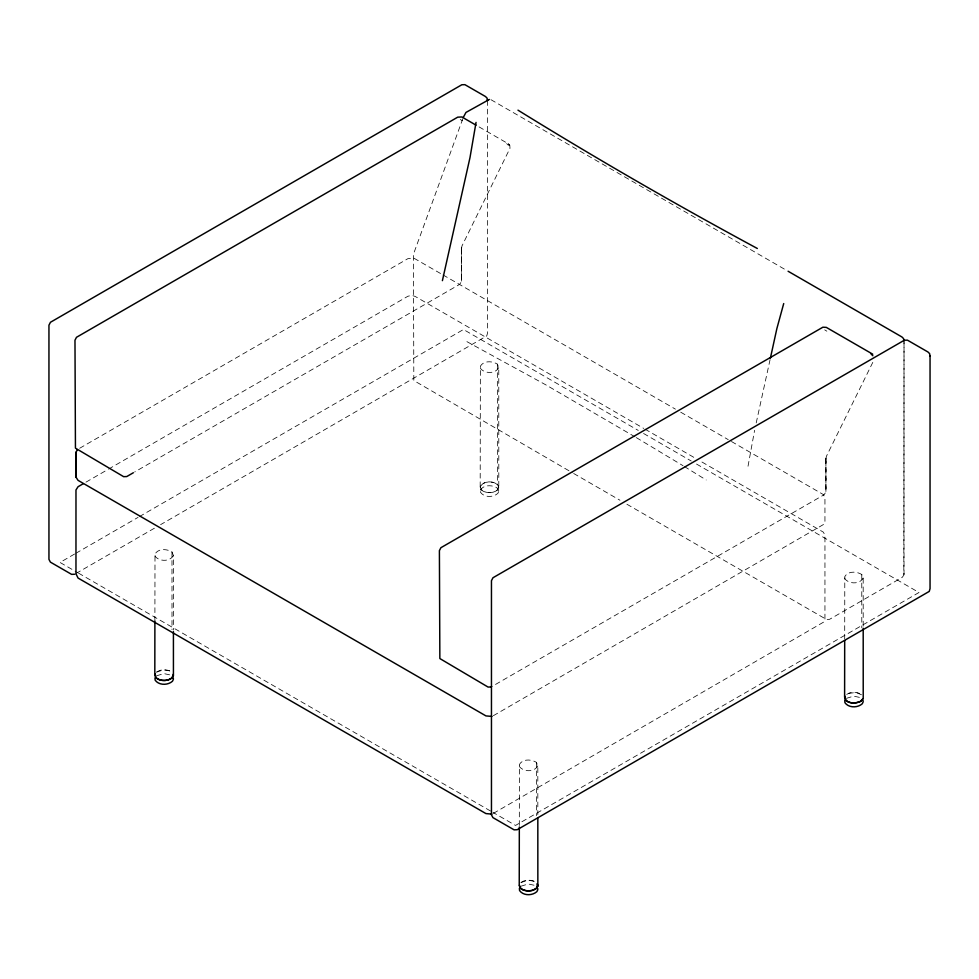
<?xml version="1.0" encoding="UTF-8"?>
<svg xmlns="http://www.w3.org/2000/svg" width="979" height="979" viewBox="0 0 979 979"><rect width="100%" height="100%" fill="white"/><g stroke="black" fill="none" stroke-linecap="round" stroke-linejoin="round"><path stroke-width="0.73" stroke-dasharray="4.89 3.67" d="M461.501 247.711L461.501 281.536L461.501 247.711L461.501 281.536L459.689 284.338L134.686 471.976M487.542 100.604L487.542 333.105L486.734 335.932L160.605 524.646M825.909 458.099L825.909 491.935L825.909 458.099L825.909 491.935L824.11 494.738L491.177 686.952M904.021 342.589L903.825 575.162L902.197 577.39L829.568 619.328L826.46 619.438L625.275 503.292M154.89 621.175L155 554.077C158.268 548.301 166.981 548.766 171.986 551.985L173.393 555.485L173.418 630.109M480.187 486.71L480.371 366.219C483.638 360.443 492.351 360.921 497.356 364.127L498.764 367.627L498.8 487.946L496.781 490.589C492.229 493.379 486.025 493.306 481.644 490.198L480.187 486.71L482.268 484.005L484.813 482.696A9.239 5.336 0 0 1 494.53 482.831L497.393 484.458L498.8 487.946M519.323 825.468L519.421 764.464C522.688 758.688 531.401 759.166 536.406 762.372L537.814 765.872L537.826 814.614M844.693 639.14L844.791 576.619C848.059 570.843 856.772 571.308 861.777 574.526L863.184 578.026L863.197 628.285M904.021 573.559L904.021 574.257L904.021 340.031M498.641 486.379L497.503 489.965L493.551 492.119L490.418 492.608A9.239 5.336 0 0 1 482.696 490.907L480.787 489.145L480.273 487.138C482.855 480.187 495.068 480.322 498.641 486.379L498.69 491.593L497.834 493.392C493.196 497.601 484.25 497.65 480.53 492.315L480.273 487.138M461.501 248.703L461.966 245.986L509.998 148.27L509.814 145.687L508.346 143.803L477.373 125.924M825.921 459.09L826.374 456.373L874.271 359.379M748.029 466.224L754.601 430.283M756.216 422.916L770.094 359.538M462.834 118.692L413.432 254.259L413.823 380.537L572.336 472.722M173.393 555.485C170.065 561.873 159.479 561.689 155.159 556.39L155 554.077M498.764 367.627C495.435 374.015 484.85 373.831 480.542 368.532L480.371 366.219M537.814 765.872C534.485 772.26 523.887 772.088 519.58 766.777L519.421 764.464M863.184 578.026C859.856 584.414 849.27 584.23 844.95 578.932L844.791 576.619M480.346 490.087C483.442 484.984 490.834 484.911 495.741 487.126A9.239 5.336 0 0 1 498.69 491.593M156.42 672.206L163.444 669.844L169.538 670.811M520.84 882.593L527.865 880.231L533.959 881.198M79.691 448.247L407.864 258.689L413.884 258.162L441.688 274.169M85.993 482.133L107.188 469.896M108.51 469.137L407.864 296.27L411.829 295.328L415.28 296.49L643.729 428.41M74.563 554.041L60.013 562.448L77.219 572.385M75.885 553.282L138.051 517.377M139.373 516.618L463.471 329.507L638.259 430.417M76.019 573.474L155.318 527.693M493.367 715.686L824.147 524.12L824.942 522.235L824.942 497.454L823.327 494.554L729.563 440.415M493.367 813.365L824.147 621.8L824.942 619.915L824.954 535.048L823.315 532.111L700.511 461.195M156.603 675.804L163.836 673.589L170.37 674.984M846.394 698.345L853.627 696.13L860.162 697.525M521.024 886.203L528.244 883.976L534.791 885.383M156.897 671.863L159.442 670.554A9.252 5.348 0 0 1 169.171 670.676L172.023 672.304M846.688 694.405L849.234 693.095A9.252 5.348 0 0 1 858.962 693.218L861.814 694.845M521.317 882.25L523.863 880.941A9.252 5.348 0 0 1 533.579 881.076L536.443 882.703M848.536 693.352L856.074 692.52L861.74 694.87M462.443 120.784L460.301 119.487M826.851 331.183L824.722 329.886M466.922 341.647L545.817 384.845L635.016 436.854M490.956 99.699L786.773 270.485M443.01 274.928L675.424 409.149M680.711 412.196L728.241 439.644M645.051 429.169L695.225 458.148M643.558 433.477L691.235 460.999M696.534 464.058L918.987 592.503L515.529 825.432L493.024 812.435M573.657 473.481L619.976 500.232M78.54 573.143L491.691 811.677M636.326 437.625L683.036 465.71M684.321 466.506L706.189 479.979M508.444 145.357L506.645 143.607M861.777 574.526L861.789 627.833M536.406 762.372L536.419 815.691M497.356 364.127L497.393 484.458M171.986 551.985L172.01 629.656M509.092 144.757L508.346 143.803L509.814 145.687L509.092 144.757"/><path stroke-width="1.47" d="M154.89 621.175L154.817 674.555L156.273 678.043C160.654 681.164 166.858 681.237 171.411 678.447L173.43 675.804L173.418 631.639M519.323 826.998L519.237 884.955L520.693 888.442C525.074 891.563 531.267 891.636 535.831 888.846L537.85 886.203L537.826 817.661M844.693 640.67L844.608 697.097L846.064 700.585C850.445 703.705 856.649 703.779 861.202 700.988L863.221 698.345L863.197 628.285M173.271 674.225L172.12 677.823L168.168 679.964L165.047 680.466A9.239 5.336 0 0 1 157.313 678.765L155.416 677.003L155.282 673.674M537.679 884.624L536.541 888.21L532.588 890.364L529.468 890.853A9.239 5.336 0 0 1 521.734 889.152L519.825 887.39L519.311 885.383M476.051 122.399L469.981 157.643L442.398 280.655M770.412 358.057L776.873 328.577L783.714 303.563M845.073 696.216L845.207 699.544L847.104 701.307A9.239 5.336 0 0 0 854.838 703.008L860.37 701.502L862.94 698.822M463.361 117.26L465.98 112.426L489.341 99.442M77.353 449.667L75.983 452.396L75.983 477.128L78.051 480.359L485.951 715.906L491.972 716.432M83.35 483.663L78.051 486.722L75.983 489.965L75.97 573.755L78.051 578.051L485.951 813.586L491.972 814.124M133.364 472.747L126.756 476.553L123.648 476.675L75.444 448.162L74.979 340.239L76.484 337.302L457.719 117.162L461.88 116.978L476.075 125.177M486.979 100.286L487.872 99.772M74.698 574.245L71.589 574.355L50.406 562.13L48.95 559.376L48.95 325.212L50.455 322.275L461.843 84.745L464.927 84.671L485.486 96.529L487.089 98.133L487.542 100.604M491.177 686.952L488.068 687.062L439.852 658.549L439.4 550.639L440.905 547.702L822.886 327.206L826.3 327.378L872.754 354.202M757.33 248.482C676.22 204.709 596.358 158.647 517.977 110.162M788.095 271.244L901.953 336.984L903.556 338.587L904.021 341.059M872.864 355.756L871.065 354.006M536.908 883.866L537.85 886.203M844.767 700.487L844.938 702.702C848.671 708.037 857.616 707.988 862.254 703.791L863.111 701.992A9.239 5.336 0 0 0 862.952 700.34M519.396 888.345L519.568 890.56C523.3 895.895 532.233 895.846 536.871 891.649L537.74 889.838A9.239 5.336 0 0 0 537.581 888.198M154.976 677.945L155.147 680.16C158.879 685.496 167.813 685.447 172.463 681.249L173.32 679.45A9.239 5.336 0 0 0 173.161 677.798M75.983 452.396L75.983 477.128L75.983 452.396M930.05 356.087L930.05 588.587L929.242 591.414L517.206 829.715L514.097 829.837L492.914 817.6L491.458 814.858L491.458 580.694L492.963 577.757L904.351 340.215L907.435 340.154L927.994 352.012L929.597 353.615L930.05 356.087"/></g></svg>
